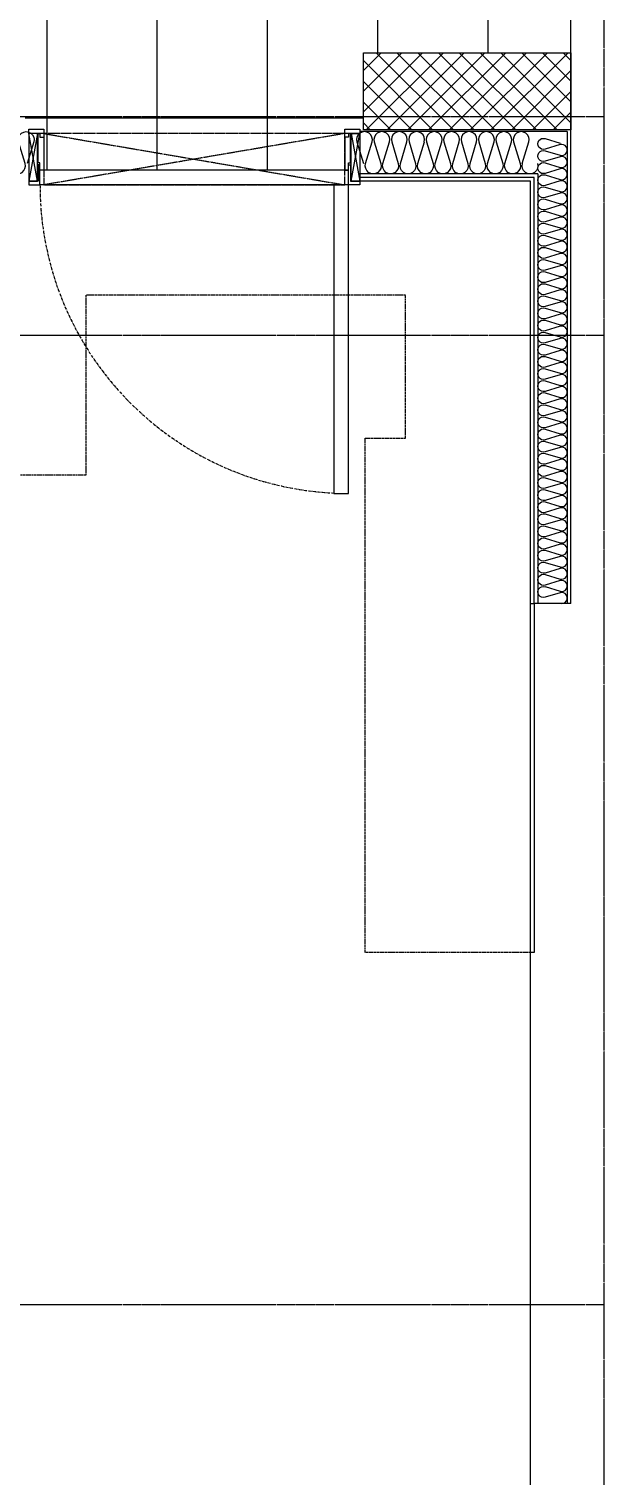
# Model space of a CAD drawing. Header units: millimetres. Extents: x 18456 to 179493, y -203649 to 469211.
# Drawn here: x 128850 to 130415, y -181700 to -177760 of the extents above; entities that cross this region are included whole.
import ezdxf

# ---------------------------------------------------------------- set-up
doc = ezdxf.new("R2010")
doc.units = ezdxf.units.MM
for name, pattern in [('X-평면도(기본형)$0$CEN', [52.5, 50, -1, 0.5, -1]), ('X-평면도(기본형)$0$CENN', [6.3, 4, -1, 0.3, -1]), ('X-평면도(기본형)$0$HID', [2.8, 1.8, -1]), ('X-평면도(기본형)$0$HID2', [7.5, 6, -1.5])]:
    doc.linetypes.add(name, pattern=pattern)
for name, color, linetype, true_color in [('X-평면도(기본형)$0$40HAT', 9, 'Continuous', 0x808080), ('X-평면도(기본형)$0$4GYP', 4, 'Continuous', 0x00ffff), ('X-평면도(기본형)$0$CEN', 1, 'X-평면도(기본형)$0$CEN', 0xff0000), ('X-평면도(기본형)$0$DOOR', 4, 'Continuous', 0x00ffff), ('X-평면도(기본형)$0$INS', 9, 'Continuous', 0x808080), ('X-평면도(기본형)$0$INSUL', 9, 'Continuous', 0x808080), ('X-평면도(기본형)$0$TIL', 5, 'Continuous', 0x0000ff), ('X-평면도(기본형)$0$UIS', 7, 'X-평면도(기본형)$0$HID2', 0x000000), ('X-평면도(기본형)$0$W1', 2, 'Continuous', 0xffff00), ('X-평면도(기본형)$0$W2', 3, 'Continuous', 0x00ff00)]:
    doc.layers.add(name, color=color, linetype=linetype, true_color=true_color)

# ---------------------------------------------------------------- blocks, each defined once
blk = doc.blocks.new('U115 (X-평면도(기본형)$0$ins-l)')
at = {"layer": 'X-평면도(기본형)$0$INSUL', "color": 8, "true_color": 0x808080}
for p, q in [((36.9, 24.2), (21.4, 75.8)), ((57.5, 75.8), (42, 24.2)), ((78.1, 24.2), (62.6, 75.8)), ((98.7, 75.8), (83.2, 24.2)), ((119.3, 24.2), (103.8, 75.8)), ((139.9, 75.8), (124.5, 24.2)), ((160.5, 24.2), (145.1, 75.8)), ((181.1, 75.8), (165.7, 24.2)), ((201.7, 24.2), (186.3, 75.8)), ((222.3, 75.8), (206.9, 24.2)), ((243, 24.2), (227.5, 75.8)), ((263.6, 75.8), (248.1, 24.2)), ((284.2, 24.2), (268.7, 75.8)), ((304.8, 75.8), (289.3, 24.2)), ((325.4, 24.2), (309.9, 75.8)), ((346, 75.8), (330.6, 24.2)), ((366.6, 24.2), (351.2, 75.8)), ((387.2, 75.8), (371.8, 24.2)), ((407.8, 24.2), (392.4, 75.8)), ((428.4, 75.8), (413, 24.2))]:
    blk.add_line(p, q, dxfattribs=at)
at = {"layer": 'X-평면도(기본형)$0$INSUL', "color": 8, "true_color": 0x808080, "extrusion": (0, 0, -1)}
for centre in [(-39.4, 81.2), (-80.7, 81.2), (-121.9, 81.2), (-163.1, 81.2), (-204.3, 81.2), (-245.5, 81.2), (-286.8, 81.2), (-328, 81.2), (-369.2, 81.2), (-410.4, 81.2)]:
    blk.add_arc(centre, 18.8, 343.3008, 196.6992, dxfattribs=at)
at = {"layer": 'X-평면도(기본형)$0$INSUL', "color": 8, "true_color": 0x808080}
for centre in [(18.8, 18.8), (60, 18.8), (101.3, 18.8), (142.5, 18.8), (183.7, 18.8), (224.9, 18.8), (266.1, 18.8), (307.4, 18.8), (348.6, 18.8), (389.8, 18.8)]:
    blk.add_arc(centre, 18.8, 163.3008, 16.6992, dxfattribs=at)
blk = doc.blocks.new('U98 (X-평면도(기본형)$0$ins-l)')
at = {"layer": 'X-평면도(기본형)$0$INSUL', "color": 8, "true_color": 0x808080}
for p, q in [((36.9, 24.2), (21.4, 75.8)), ((57.5, 75.8), (42, 24.2)), ((78.1, 24.2), (62.6, 75.8)), ((98.7, 75.8), (83.2, 24.2)), ((119.3, 24.2), (103.8, 75.8)), ((139.9, 75.8), (124.5, 24.2)), ((160.5, 24.2), (145.1, 75.8)), ((181.1, 75.8), (165.7, 24.2)), ((201.7, 24.2), (186.3, 75.8)), ((222.3, 75.8), (206.9, 24.2)), ((243, 24.2), (227.5, 75.8)), ((263.6, 75.8), (248.1, 24.2)), ((284.2, 24.2), (268.7, 75.8)), ((304.8, 75.8), (289.3, 24.2)), ((325.4, 24.2), (309.9, 75.8)), ((346, 75.8), (330.6, 24.2)), ((366.6, 24.2), (351.2, 75.8)), ((387.2, 75.8), (371.8, 24.2)), ((407.8, 24.2), (392.4, 75.8)), ((428.4, 75.8), (413, 24.2)), ((449.1, 24.2), (433.6, 75.8)), ((469.7, 75.8), (454.2, 24.2)), ((490.3, 24.2), (474.8, 75.8)), ((510.9, 75.8), (495.4, 24.2)), ((531.5, 24.2), (516, 75.8)), ((552.1, 75.8), (536.6, 24.2)), ((572.7, 24.2), (557.3, 75.8)), ((593.3, 75.8), (577.9, 24.2)), ((613.9, 24.2), (598.5, 75.8)), ((634.5, 75.8), (619.1, 24.2)), ((655.2, 24.2), (639.7, 75.8)), ((675.8, 75.8), (660.3, 24.2)), ((696.4, 24.2), (680.9, 75.8)), ((717, 75.8), (701.5, 24.2)), ((737.6, 24.2), (722.1, 75.8)), ((758.2, 75.8), (742.7, 24.2)), ((778.8, 24.2), (763.4, 75.8)), ((799.4, 75.8), (784, 24.2)), ((820, 24.2), (804.6, 75.8)), ((840.6, 75.8), (825.2, 24.2)), ((861.3, 24.2), (845.8, 75.8)), ((881.9, 75.8), (866.4, 24.2)), ((902.5, 24.2), (887, 75.8)), ((923.1, 75.8), (907.6, 24.2)), ((943.7, 24.2), (928.2, 75.8)), ((964.3, 75.8), (948.8, 24.2)), ((984.9, 24.2), (969.5, 75.8)), ((1005.5, 75.8), (990.1, 24.2)), ((1026.1, 24.2), (1010.7, 75.8)), ((1046.7, 75.8), (1031.3, 24.2)), ((1067.4, 24.2), (1051.9, 75.8)), ((1088, 75.8), (1072.5, 24.2)), ((1108.6, 24.2), (1093.1, 75.8)), ((1129.2, 75.8), (1113.7, 24.2)), ((1149.8, 24.2), (1134.3, 75.8)), ((1170.4, 75.8), (1154.9, 24.2)), ((1191, 24.2), (1175.6, 75.8)), ((1211.6, 75.8), (1196.2, 24.2)), ((1232.2, 24.2), (1216.8, 75.8)), ((1252.8, 75.8), (1237.4, 24.2)), ((1273.5, 24.2), (1258, 75.8)), ((1294.1, 75.8), (1278.6, 24.2)), ((1314.7, 24.2), (1299.2, 75.8)), ((1335.3, 75.8), (1319.8, 24.2)), ((1355.9, 24.2), (1340.4, 75.8)), ((1376.5, 75.8), (1361, 24.2)), ((1397.1, 24.2), (1381.7, 75.8)), ((1417.7, 75.8), (1402.3, 24.2)), ((1438.3, 24.2), (1422.9, 75.8)), ((1458.9, 75.8), (1443.5, 24.2)), ((1479.5, 24.2), (1464.1, 75.8)), ((1500.2, 75.8), (1484.7, 24.2)), ((1520.8, 24.2), (1505.3, 75.8)), ((1541.4, 75.8), (1525.9, 24.2)), ((1562, 24.2), (1546.5, 75.8)), ((1582.6, 75.8), (1567.1, 24.2))]:
    blk.add_line(p, q, dxfattribs=at)
at = {"layer": 'X-평면도(기본형)$0$INSUL', "color": 8, "true_color": 0x808080, "extrusion": (0, 0, -1)}
for centre in [(-39.4, 81.2), (-80.7, 81.2), (-121.9, 81.2), (-163.1, 81.2), (-204.3, 81.2), (-245.5, 81.2), (-286.8, 81.2), (-328, 81.2), (-369.2, 81.2), (-410.4, 81.2), (-451.6, 81.2), (-492.9, 81.2), (-534.1, 81.2), (-575.3, 81.2), (-616.5, 81.2), (-657.7, 81.2), (-699, 81.2), (-740.2, 81.2), (-781.4, 81.2), (-822.6, 81.2), (-863.8, 81.2), (-905.1, 81.2), (-946.3, 81.2), (-987.5, 81.2), (-1028.7, 81.2), (-1069.9, 81.2), (-1111.1, 81.2), (-1152.4, 81.2), (-1193.6, 81.2), (-1234.8, 81.2), (-1276, 81.2), (-1317.2, 81.2), (-1358.5, 81.2), (-1399.7, 81.2), (-1440.9, 81.2), (-1482.1, 81.2), (-1523.3, 81.2), (-1564.6, 81.2)]:
    blk.add_arc(centre, 18.8, 343.3008, 196.6992, dxfattribs=at)
at = {"layer": 'X-평면도(기본형)$0$INSUL', "color": 8, "true_color": 0x808080}
for centre in [(18.8, 18.8), (60, 18.8), (101.3, 18.8), (142.5, 18.8), (183.7, 18.8), (224.9, 18.8), (266.1, 18.8), (307.4, 18.8), (348.6, 18.8), (389.8, 18.8), (431, 18.8), (472.2, 18.8), (513.5, 18.8), (554.7, 18.8), (595.9, 18.8), (637.1, 18.8), (678.3, 18.8), (719.6, 18.8), (760.8, 18.8), (802, 18.8), (843.2, 18.8), (884.4, 18.8), (925.7, 18.8), (966.9, 18.8), (1008.1, 18.8), (1049.3, 18.8), (1090.5, 18.8), (1131.8, 18.8), (1173, 18.8), (1214.2, 18.8), (1255.4, 18.8), (1296.6, 18.8), (1337.9, 18.8), (1379.1, 18.8), (1420.3, 18.8), (1461.5, 18.8), (1502.7, 18.8), (1544, 18.8)]:
    blk.add_arc(centre, 18.8, 163.3008, 16.6992, dxfattribs=at)
blk = doc.blocks.new('X-평면도(기본형)$0$pd900')
at = {"layer": 'X-평면도(기본형)$0$DOOR', "color": 1, "true_color": 0xff0000}
for p, q in [((23, 0), (0, 130)), ((23, 130), (0, 0)), ((877, 0), (900, 130)), ((877, 130), (900, 0))]:
    blk.add_line(p, q, dxfattribs=at)
at = {"layer": 'X-평면도(기본형)$0$DOOR'}
for p, q in [((30, 140), (870, 140)), ((30, 100), (870, 100))]:
    blk.add_line(p, q, dxfattribs=at)
at = {"layer": 'X-평면도(기본형)$0$DOOR', "color": 1, "linetype": 'X-평면도(기본형)$0$HID', "true_color": 0xff0000}
for p, q in [((40, 0), (860, 140)), ((860, 0), (40, 140))]:
    blk.add_line(p, q, dxfattribs=at)
at = {"layer": 'X-평면도(기본형)$0$DOOR', "color": 6, "true_color": 0xff00ff}
blk.add_lwpolyline([(30, 140), (70, 140), (70, 980), (30, 980)], close=True, dxfattribs=at)
at = {"layer": 'X-평면도(기본형)$0$DOOR'}
for points in [[(0, 130), (0, 140), (30, 140), (30, 85), (25, 85), (25, 130)], [(0, 0), (0, 130), (23, 130), (23, 0)], [(900, 130), (900, 140), (870, 140), (870, 85), (875, 85), (875, 130)], [(900, 0), (900, 130), (877, 130), (877, 0)], [(40, 100), (30, 100), (30, 80), (25, 80), (25, 0), (30, 0), (30, 10), (40, 10)], [(860, 100), (870, 100), (870, 80), (875, 80), (875, 0), (870, 0), (870, 10), (860, 10)], [(0, 0), (40, 0), (40, -12), (0, -12)], [(860, 0), (900, 0), (900, -12), (860, -12)]]:
    blk.add_lwpolyline(points, close=True, dxfattribs=at)
at = {"layer": 'X-평면도(기본형)$0$DOOR', "color": 1, "linetype": 'X-평면도(기본형)$0$HID', "true_color": 0xff0000}
blk.add_lwpolyline([(40, 0), (860, 0), (860, 140), (40, 140)], close=True, dxfattribs=at)
at = {"layer": 'X-평면도(기본형)$0$DOOR', "color": 1, "linetype": 'X-평면도(기본형)$0$CENN', "ltscale": 2, "true_color": 0xff0000}
blk.add_arc((30, 140), 840, 0, 87.2706, dxfattribs=at)
blk = doc.blocks.new('U120 (X-평면도(기본형)$0$ins-l)')
at = {"layer": 'X-평면도(기본형)$0$INSUL', "color": 8, "true_color": 0x808080}
for p, q in [((36.9, 24.2), (21.4, 75.8)), ((57.5, 75.8), (42, 24.2)), ((78.1, 24.2), (62.6, 75.8)), ((98.7, 75.8), (83.2, 24.2)), ((119.3, 24.2), (103.8, 75.8)), ((139.9, 75.8), (124.5, 24.2)), ((160.5, 24.2), (145.1, 75.8)), ((181.1, 75.8), (165.7, 24.2)), ((201.7, 24.2), (186.3, 75.8)), ((222.3, 75.8), (206.9, 24.2)), ((243, 24.2), (227.5, 75.8)), ((263.6, 75.8), (248.1, 24.2))]:
    blk.add_line(p, q, dxfattribs=at)
at = {"layer": 'X-평면도(기본형)$0$INSUL', "color": 8, "true_color": 0x808080, "extrusion": (0, 0, -1)}
for centre in [(-39.4, 81.2), (-80.7, 81.2), (-121.9, 81.2), (-163.1, 81.2), (-204.3, 81.2), (-245.5, 81.2)]:
    blk.add_arc(centre, 18.8, 343.3008, 196.6992, dxfattribs=at)
at = {"layer": 'X-평면도(기본형)$0$INSUL', "color": 8, "true_color": 0x808080}
for centre in [(18.8, 18.8), (60, 18.8), (101.3, 18.8), (142.5, 18.8), (183.7, 18.8), (224.9, 18.8)]:
    blk.add_arc(centre, 18.8, 163.3008, 16.6992, dxfattribs=at)

msp = doc.modelspace()

# ---------------------------------------------------------------- hatches: boundary and pattern name
at = {"layer": 'X-평면도(기본형)$0$40HAT'}
h = msp.add_hatch(dxfattribs=at)
h.set_pattern_fill('H3', color=256, scale=40, style=0, pattern_type=2)
h.set_pattern_definition([(315, (-605844.544, -337778.427), (28.2842712, 28.2842712), []), (45, (-605844.544, -337778.427), (-28.2842712, 28.2842712), [])])
h.paths.add_polyline_path([(129759.6, -178034.2), (129759.6, -177824.2), (130324.6, -177824.2), (130324.6, -178034.2), (129759.6, -178034.2)], flags=0)
at = {"layer": 'X-평면도(기본형)$0$TIL'}
h = msp.add_hatch(dxfattribs=at)
h.set_pattern_fill('H3', color=256, scale=300, angle=45, style=0, pattern_type=2)
h.set_pattern_definition([(360, (-578501.4, -149801.68), (2e-13, 300), []), (90, (-578501.4, -149801.68), (-300, 9e-14), [])])
h.paths.add_polyline_path([(126924.6, -178414.2), (126924.6, -178214.2), (127124.6, -178214.2), (127124.6, -178414.2), (128344.6, -178414.2), (128344.6, -177824.2), (128839.6, -177824.2), (128839.6, -178144.2), (129759.6, -178144.2), (129759.6, -177824.2), (130324.6, -177824.2), (130324.6, -177349.2), (128184.6, -177349.2), (128184.6, -177594.2), (127124.6, -177594.2), (127124.6, -176689.2), (125659.6, -176689.2), (125659.6, -177064.2), (120264.6, -177064.2), (120264.6, -178374.2), (123639.6, -178374.2), (123639.6, -178489.2), (125159.6, -178489.2), (125159.6, -178374.2), (126594.6, -178374.2), (126594.6, -178414.2), (126924.6, -178414.2)], flags=0)

# ---------------------------------------------------------------- linework, layer by layer
at = {"layer": 'X-평면도(기본형)$0$4GYP'}
for p, q in [((130224.6, -178164.2), (129749.6, -178164.2)), ((130214.6, -178174.2), (129749.6, -178174.2)), ((130214.6, -179324.2), (130214.6, -178174.2)), ((130224.6, -179324.2), (130224.6, -178164.2))]:
    msp.add_line(p, q, dxfattribs=at)
at = {"layer": 'X-평면도(기본형)$0$CEN'}
for p, q in [((130414.6, -187839.2), (130414.6, -175439.2)), ((130414.6, -177999.2), (128519.6, -177999.2)), ((130414.6, -178594.2), (126149.6, -178594.2)), ((130414.6, -181234.2), (126234.6, -181234.2))]:
    msp.add_line(p, q, dxfattribs=at)
at = {"layer": 'X-평면도(기본형)$0$INS'}
for p, q in [((130314.6, -178039.2), (129749.6, -178039.2)), ((130314.6, -178039.2), (130314.6, -179324.2)), ((130234.6, -178154.2), (129749.6, -178154.2)), ((130234.6, -178154.2), (130234.6, -179324.2))]:
    msp.add_line(p, q, dxfattribs=at)
msp.add_lwpolyline([(130214.6, -180274.2), (130214.6, -179324.2), (130224.6, -179324.2)], dxfattribs=at)
at = {"layer": 'X-평면도(기본형)$0$UIS'}
msp.add_lwpolyline([(130214.6, -180274.2), (129764.6, -180274.2), (129764.6, -178874.2), (129874.6, -178874.2), (129874.6, -178484.2), (129004.6, -178484.2), (129004.6, -178974.2), (128484.6, -178974.2), (128484.6, -178744.2), (127204.6, -178744.2), (127204.6, -179034.2), (126704.6, -179034.2)], dxfattribs=at)
at = {"layer": 'X-평면도(기본형)$0$W1'}
for p, q in [((130324.6, -179324.2), (130324.6, -177349.2)), ((130324.6, -179324.2), (130224.6, -179324.2)), ((130214.6, -184689.2), (130214.6, -180274.2))]:
    msp.add_line(p, q, dxfattribs=at)
msp.add_lwpolyline([(130224.6, -179324.2), (130224.6, -180274.2), (130214.6, -180274.2)], dxfattribs=at)
at = {"layer": 'X-평면도(기본형)$0$W2'}
for p, q in [((129759.6, -178034.2), (129759.6, -177824.2)), ((129759.6, -177824.2), (130324.6, -177824.2)), ((130324.6, -177824.2), (130324.6, -178034.2)), ((130324.6, -178034.2), (129759.6, -178034.2))]:
    msp.add_line(p, q, dxfattribs=at)

# ---------------------------------------------------------------- block references
at = {"layer": 'X-평면도(기본형)$0$DOOR', "rotation": 180}
msp.add_blockref('X-평면도(기본형)$0$pd900', (129749.6, -178044.2), dxfattribs=at)
at = {"layer": 'X-평면도(기본형)$0$INSUL', "yscale": 1.149999999999999, "zscale": 1.149999999999999}
for name, p, xscale in [('U120 (X-평면도(기본형)$0$ins-l)', (128559.6, -178154.2), 1.149999999999999), ('U115 (X-평면도(기본형)$0$ins-l)', (130234.6, -178154.2), -1.149999999999999)]:
    msp.add_blockref(name, p, dxfattribs=dict(at, xscale=xscale))
at = {"layer": 'X-평면도(기본형)$0$INSUL', "xscale": 0.7999999999999996, "yscale": 0.7999999999999996, "zscale": 0.7999999999999996, "rotation": 90}
msp.add_blockref('U98 (X-평면도(기본형)$0$ins-l)', (130314.6, -179324.2), dxfattribs=at)

doc.saveas('drawing.dxf')
